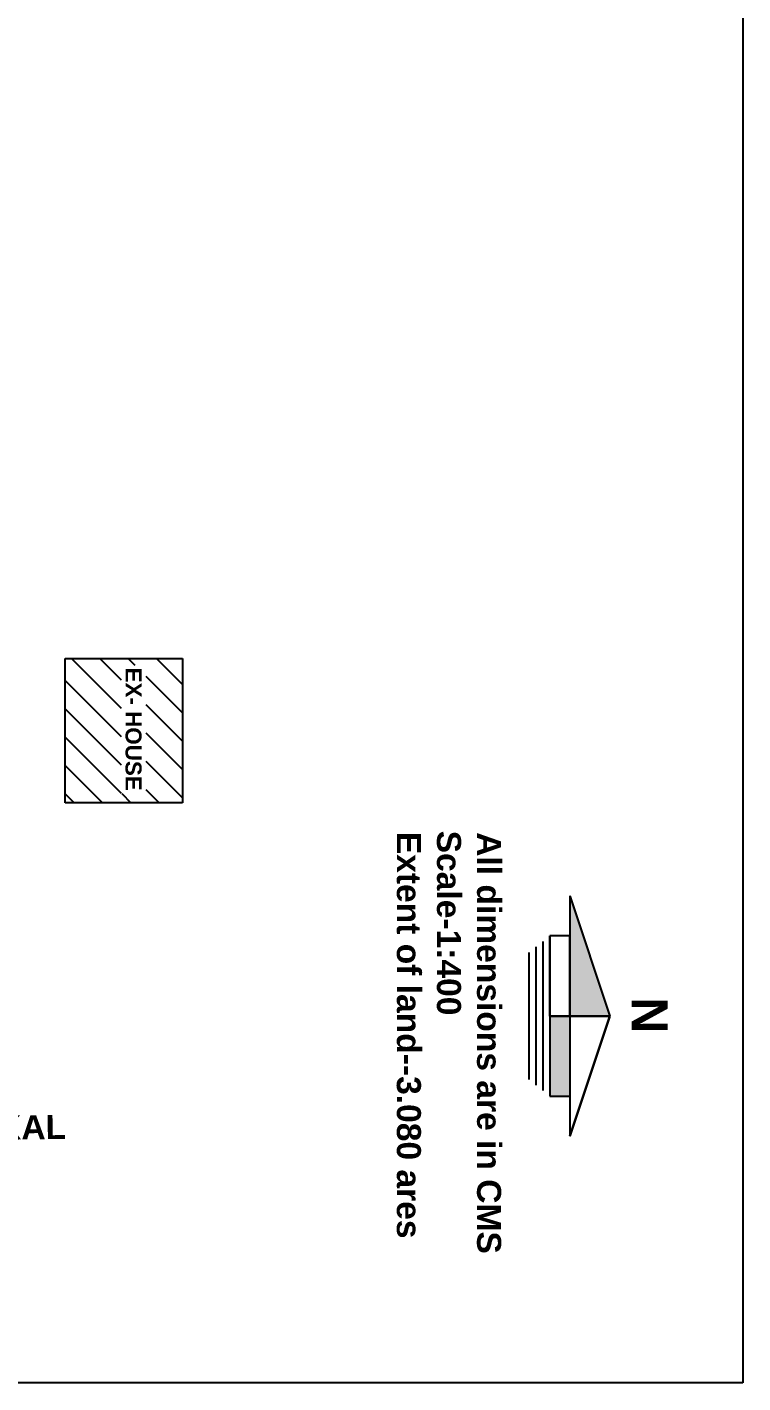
# Model space of a CAD drawing. Header units: metres. Extents: x -55 to 385, y 16 to 159.
# Drawn here: x 140.5 to 176.2, y 30.2 to 97.9 of the extents above; entities that cross this region are included whole.
import ezdxf

# ---------------------------------------------------------------- set-up
doc = ezdxf.new("R2010")
doc.units = ezdxf.units.M
doc.header["$MEASUREMENT"] = 0
doc.styles.add('X', font='arialbd.ttf', dxfattribs={"height": 20})

msp = doc.modelspace()

# ---------------------------------------------------------------- hatches: boundary and pattern name
h = msp.add_hatch(color=1)
h.paths.add_polyline_path([(167.60171, 48.55163), (169.60171, 48.55163), (167.60171, 54.55163)])
h.paths.add_polyline_path([(166.60171, 44.55163), (167.60171, 44.55163), (167.60171, 48.55163), (166.60171, 48.55163)])

# ---------------------------------------------------------------- linework, layer by layer
for p, q in [((142.39868, 59.19971), (142.39868, 66.40375)), ((142.39868, 66.40375), (148.26189, 66.40375)), ((142.71768, 66.40375), (145.20287, 63.91856)), ((144.13189, 66.40375), (145.20287, 65.33277)), ((145.54611, 66.40375), (145.88534, 66.06451)), ((146.96032, 66.40375), (148.26189, 65.10218)), ((148.26189, 66.40375), (148.26189, 59.19435)), ((142.39868, 65.30853), (145.20287, 62.50435)), ((146.4307, 65.51916), (148.26189, 63.68796)), ((142.39868, 63.89432), (145.20287, 61.09013)), ((146.4307, 64.10494), (148.26189, 62.27375)), ((142.39868, 62.48011), (145.20287, 59.67592)), ((146.4307, 62.69073), (148.26189, 60.85954)), ((142.39868, 61.06589), (144.26657, 59.198)), ((146.4307, 61.27652), (148.26189, 59.44532)), ((142.39868, 59.65168), (142.85106, 59.1993)), ((145.22519, 59.65359), (145.68208, 59.19671)), ((146.4307, 59.8623), (147.09758, 59.19541)), ((148.26189, 59.19435), (142.39868, 59.19971))]:
    msp.add_line(p, q)
at = {"color": 1}
for p, q in [((167.60171, 54.55163), (167.60171, 42.55163)), ((167.60171, 54.55163), (169.60171, 48.55163)), ((166.25368, 52.27529), (166.25368, 44.82797)), ((166.60171, 48.55163), (166.60171, 52.55163)), ((167.60171, 52.55163), (166.60171, 52.55163)), ((166.60171, 52.55163), (166.60171, 48.55163)), ((167.60171, 48.55163), (167.60171, 52.55163)), ((165.55762, 51.72261), (165.55762, 45.38066)), ((165.90565, 51.99895), (165.90565, 45.10432)), ((167.60171, 48.55163), (166.60171, 48.55163)), ((166.60171, 48.55163), (166.60171, 44.55163)), ((166.60171, 48.55163), (167.60171, 48.55163)), ((167.60171, 48.55163), (169.60171, 48.55163)), ((169.60171, 48.55163), (167.60171, 42.55163)), ((169.60171, 48.55163), (167.60171, 48.55163)), ((167.60171, 48.55163), (167.60171, 42.55163)), ((167.60171, 42.55163), (169.60171, 48.55163)), ((166.60171, 44.55163), (167.60171, 44.55163))]:
    msp.add_line(p, q, dxfattribs=at)
msp.add_lwpolyline([(176.24822, 30.23515), (22.97368, 30.23515), (22.97368, 146.01006), (176.24822, 146.01006)], close=True)

# ---------------------------------------------------------------- texts
at = {"style": 'X'}
for s, height, rotation, p in [('EX- HOUSE', 0.8, 270, (145.41705, 65.94582)), ('Extent of land--3.080 ares', 1.2, 270, (158.96849, 57.74943)), ('Scale-1:400', 1.2, 270, (160.97109, 57.80579)), ('All dimensions are in CMS', 1.2, 270, (162.97369, 57.72775)), ('TO  - KANNADIKKAL', 1.2, 0.7082371, (125.78783, 42.20944))]:
    msp.add_text(s, height=height, rotation=rotation, dxfattribs=at).set_placement(p)
at = {"color": 1, "style": 'X'}
msp.add_text('N', height=1.8, rotation=270, dxfattribs=at).set_placement((170.68559, 49.49405))

doc.saveas('drawing.dxf')
